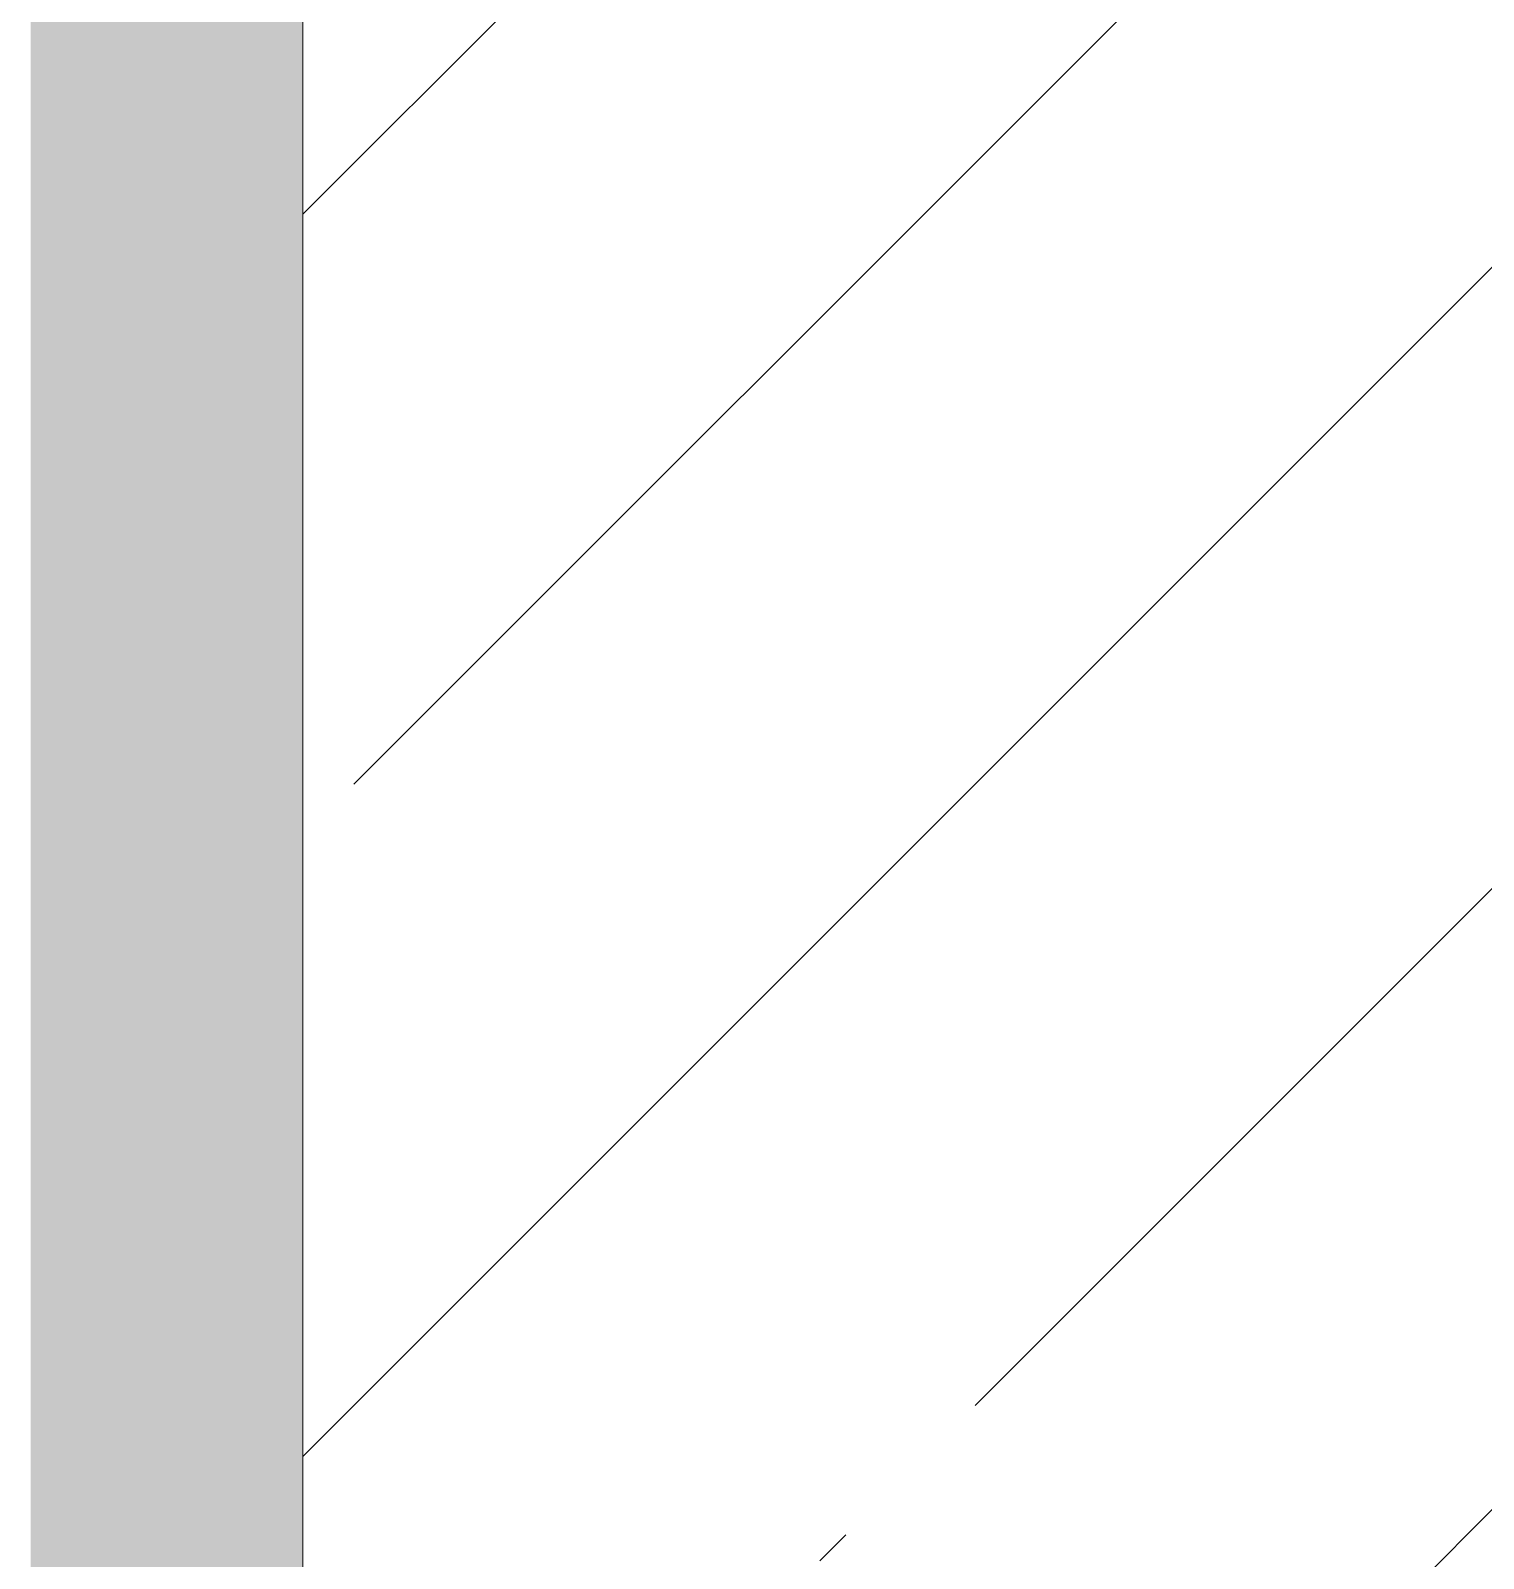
# Model space of a CAD drawing. Header units: millimetres. Extents: x -213547 to 415037, y -3642 to 106956.
# Drawn here: x 84764.7 to 85031.5, y 89586.1 to 89866.6 of the extents above; entities that cross this region are included whole.
import ezdxf

# ---------------------------------------------------------------- set-up
doc = ezdxf.new("R2010")
doc.units = ezdxf.units.MM
doc.linetypes.add('Осевая', pattern=[6350, 1270, -952.5, 3175, -952.5])
doc.layers.add('A-FLOR-1', color=7, linetype='Continuous', lineweight=9, true_color=0xeef6ff, transparency=0.5)
doc.layers.add('A-WALL-1', color=9, linetype='Continuous', lineweight=5, true_color=0x808080)
doc.layers.add('I-WALL', color=7, linetype='Continuous', lineweight=5)
doc.layers.add('Оси-2', color=7, linetype='Осевая', lineweight=9)

# ---------------------------------------------------------------- blocks, each defined once
blk = doc.blocks.new('1floor')
at = {"layer": 'A-FLOR-1'}
h = blk.add_hatch(color=256, dxfattribs=at)
h.paths.add_polyline_path([(84708, 7520), (84708, 7650), (84750, 7650), (84750, 11550), (84700, 11550), (84700, 7520)])
h.paths.add_polyline_path([(89170, 7520), (89180, 7520), (89180, 7550), (89170, 7550)])
h.paths.add_polyline_path([(122984.5, 13450), (122985, 13450.22), (122984.5, 13750), (122980, 13750), (122980, 13450)])
h.paths.add_polyline_path([(124830, 14944.78), (124830, 15220), (124810, 15220), (124810, 14944.78), (124822.02, 14944.78)])
h.paths.add_polyline_path([(123280, 14944.78), (123280, 15550), (123275, 15550), (123275.5, 14944.78)])
h.paths.add_polyline_path([(84700, 15150), (84750, 15150), (84750, 20150), (84736, 20150), (84736, 20140), (84716, 20140), (84716, 20150), (84700, 20150), (84700, 15175)])
h.paths.add_polyline_path([(84750, 21700), (84750, 23430), (84700, 23430), (84700, 21700)])
at = {"layer": 'I-WALL'}
h = blk.add_hatch(dxfattribs=at)
h.set_pattern_fill('FP_1', color=256, style=0, pattern_type=2)
h.set_pattern_definition([(45, (0, 0), (-114.04925, 114.04925), []), (45, (114.05, 0), (-114.04925, 114.04925), [201.612, -40.322, 6.706, -33.617])])
h.paths.add_polyline_path([(84762.02, 7650), (84970, 7650), (84970, 11550), (84750, 11550), (84750, 7650), (84760.86, 7650)])
at = {"layer": 'A-WALL-1'}
blk.add_line((84750, 11550), (84750, 7650), dxfattribs=at)
at = {"layer": 'Оси-2'}
blk.add_line((84860, 4956.97), (84860, 16915.1), dxfattribs=at)

msp = doc.modelspace()

# ---------------------------------------------------------------- block references
msp.add_blockref('1floor', (64.7, 79186.05))

doc.saveas('drawing.dxf')
